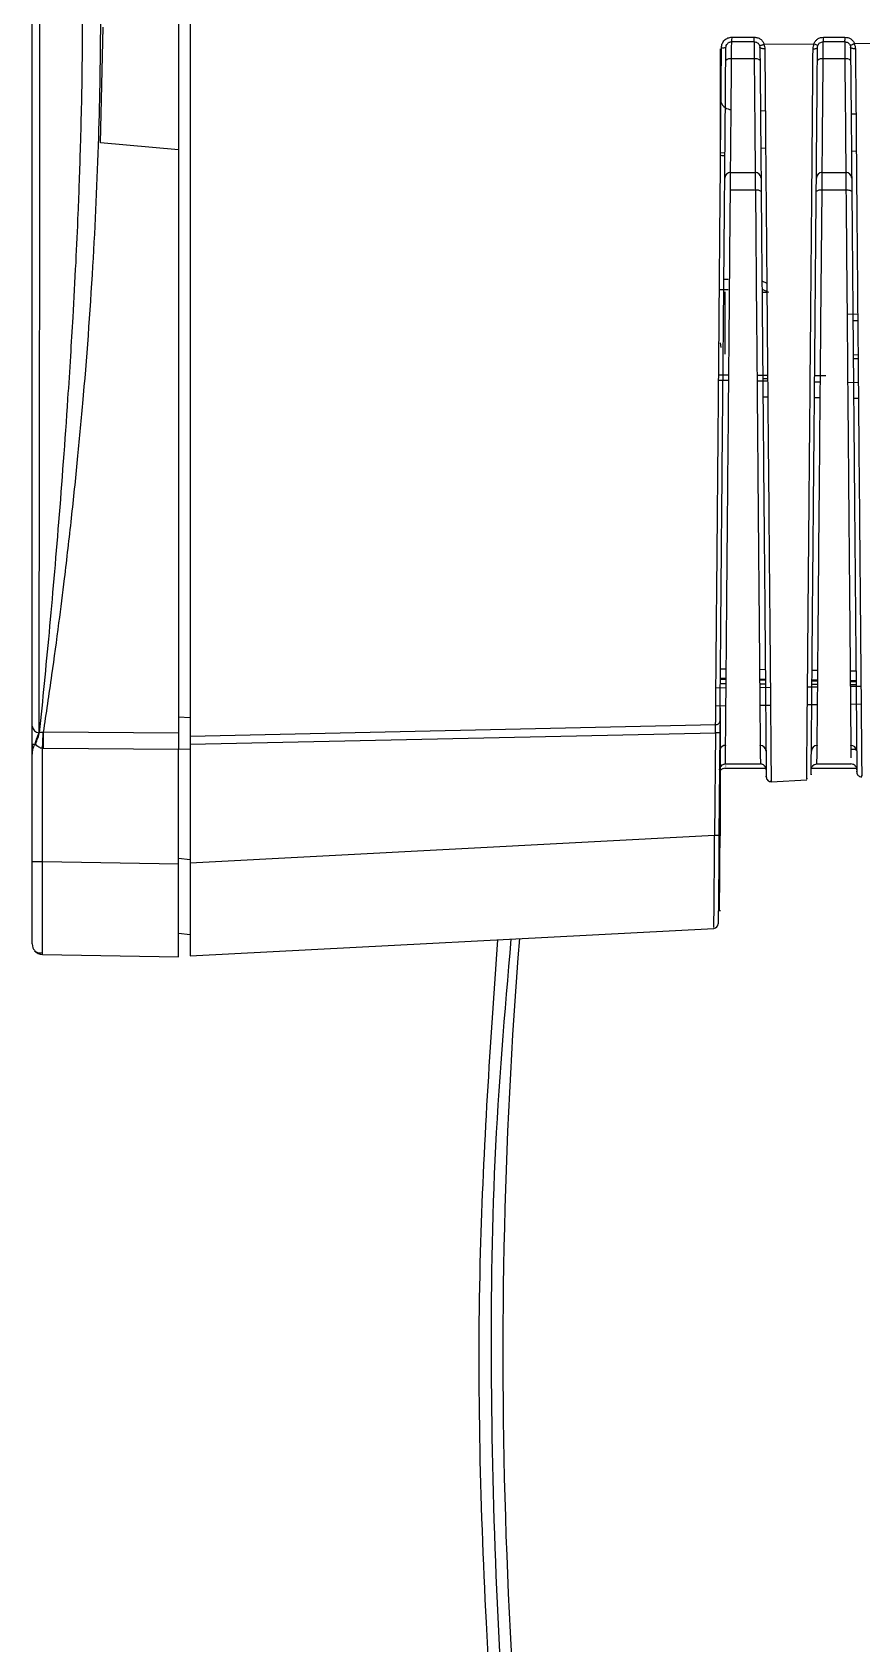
# Model space of a CAD drawing. Extents: x 150 to 4150, y 50 to 2920.
# Drawn here: x 1826.4 to 1915.6, y 1716.6 to 1889.9 of the extents above; entities that cross this region are included whole.
import ezdxf

# ---------------------------------------------------------------- set-up
doc = ezdxf.new("R2010")
doc.units = 0
doc.header["$LTSCALE"] = 10
doc.linetypes.add('SLD-KATı', pattern=[0])
doc.layers.get('0').update_dxf_attribs({"linetype": 'CONTINUOUS'})

msp = doc.modelspace()

# ---------------------------------------------------------------- linework, layer by layer
at = {"color": 7, "linetype": 'SLD-KATı'}
for p, q in [((1843.35, 1968.23), (1843.35, 1814.24)), ((1833.7, 1878.03), (1834, 1890.47)), ((1901.62, 1889.41), (1904.03, 1889.41)), ((1911.48, 1889.41), (1913.78, 1889.41)), ((1904.01, 1888.92), (1901.6, 1888.92)), ((1904.58, 1888.53), (1904.63, 1888.3)), ((1905.1, 1888.64), (1905.05, 1888.63)), ((1905.1, 1888.64), (1910.43, 1888.69)), ((1910.83, 1888.3), (1910.88, 1888.56)), ((1913.76, 1888.92), (1911.45, 1888.92)), ((1914.81, 1888.73), (1920.21, 1888.77)), ((1904.02, 1887.07), (1901.59, 1887.07)), ((1913.77, 1887.07), (1911.44, 1887.07)), ((1904.69, 1881.52), (1905.21, 1881.5)), ((1914.44, 1881.18), (1914.97, 1881.16)), ((1842.1, 1877.3), (1833.7, 1878.03)), ((1900.87, 1876.96), (1900.35, 1876.95)), ((1901.48, 1874.87), (1901.48, 1874.97)), ((1901.48, 1874.87), (1904.13, 1874.87)), ((1904.13, 1874.97), (1904.13, 1874.87)), ((1904.13, 1874.89), (1904.24, 1874.86)), ((1911.33, 1874.87), (1911.33, 1874.97)), ((1911.33, 1874.87), (1913.88, 1874.87)), ((1913.88, 1874.97), (1913.88, 1874.87)), ((1913.88, 1874.89), (1913.99, 1874.86)), ((1904.14, 1872.95), (1901.46, 1872.95)), ((1913.89, 1872.95), (1911.32, 1872.95)), ((1901.23, 1863.35), (1900.76, 1863.35)), ((1900.35, 1862.26), (1901.23, 1862.27)), ((1900.85, 1862.04), (1900.85, 1855.31)), ((1904.86, 1862.32), (1905.54, 1862)), ((1915.16, 1858.9), (1914.64, 1858.92)), ((1900.35, 1856.53), (1900.44, 1856.02)), ((1900.38, 1820.47), (1901, 1820.46)), ((1900.38, 1820.36), (1901, 1820.35)), ((1904.6, 1820.39), (1905.22, 1820.38)), ((1904.6, 1820.29), (1905.22, 1820.27)), ((1910.23, 1820.3), (1910.85, 1820.28)), ((1910.23, 1820.19), (1910.85, 1820.18)), ((1914.35, 1820.22), (1914.97, 1820.21)), ((1914.36, 1820.12), (1914.98, 1820.1)), ((1900.35, 1817.3), (1900.35, 1803.53)), ((1827.09, 1814.59), (1827.15, 1814.62)), ((1842.1, 1814.55), (1827.57, 1814.65)), ((1843.35, 1814.24), (1899.87, 1815.48)), ((1826.35, 1813.38), (1826.69, 1813.38)), ((1826.35, 1811.99), (1826.35, 1813.38)), ((1827.57, 1812.9), (1827.46, 1812.91)), ((1827.46, 1800.77), (1827.46, 1812.91)), ((1842.1, 1812.8), (1827.57, 1812.9)), ((1843.35, 1813.37), (1899.86, 1814.59)), ((1843.35, 1813.37), (1843.35, 1800.59)), ((1899.86, 1814.59), (1899.76, 1803.55)), ((1900.33, 1814.59), (1900.23, 1803.55)), ((1826.35, 1800.77), (1826.35, 1811.99)), ((1842.1, 1800.51), (1842.1, 1812.8)), ((1900.92, 1811.25), (1904.68, 1811.25)), ((1910.77, 1811.25), (1914.43, 1811.25)), ((1915.04, 1812.7), (1915.04, 1812.69)), ((1900.87, 1810.81), (1905.32, 1810.81)), ((1905.85, 1809.34), (1909.68, 1809.54)), ((1910.18, 1810.81), (1915.02, 1810.81)), ((1899.76, 1803.55), (1843.35, 1800.59)), ((1826.35, 1800.77), (1827.46, 1800.77)), ((1827.46, 1800.77), (1842.1, 1800.51)), ((1843.35, 1800.59), (1843.35, 1790.61)), ((1900.23, 1795.48), (1900.4, 1795.49)), ((1842.1, 1793.05), (1843.35, 1792.9)), ((1843.35, 1790.61), (1899.68, 1793.56)), ((1827.46, 1790.77), (1842.1, 1790.51))]:
    msp.add_line(p, q, dxfattribs=at)
at = {"color": 8, "linetype": 'SLD-KATı'}
for p, q in [((1905.25, 1877.45), (1904.72, 1877.47)), ((1915, 1877.13), (1914.48, 1877.14)), ((1904.14, 1872.95), (1904.27, 1858.63)), ((1911.19, 1858.59), (1911.32, 1872.95)), ((1904.85, 1863.2), (1905.37, 1862.95)), ((1904.86, 1862), (1905.38, 1862)), ((1914.01, 1859.65), (1915.15, 1859.61)), ((1915.19, 1855.22), (1914.67, 1855.23)), ((1914.67, 1854.86), (1915.19, 1854.85)), ((1901.29, 1853.06), (1900.2, 1853.07)), ((1905.46, 1853.03), (1904.31, 1853.04)), ((1911.74, 1852.99), (1910.52, 1853)), ((1900.19, 1852.53), (1901.28, 1852.52)), ((1904.32, 1852.46), (1905.47, 1852.44)), ((1904.94, 1852.7), (1905.46, 1852.7)), ((1905.47, 1852.42), (1904.94, 1852.43)), ((1910.51, 1852.36), (1911.14, 1852.35)), ((1914.07, 1852.3), (1915.22, 1852.28)), ((1905.48, 1850.7), (1904.96, 1850.7)), ((1911.12, 1850.61), (1910.5, 1850.62)), ((1915.23, 1850.55), (1914.71, 1850.56)), ((1901, 1819.86), (1900.38, 1819.87)), ((1900.39, 1821.49), (1901.01, 1821.48)), ((1904.59, 1821.43), (1905.21, 1821.42)), ((1905.23, 1819.83), (1904.61, 1819.83)), ((1910.24, 1821.34), (1910.86, 1821.33)), ((1914.34, 1821.28), (1914.97, 1821.27)), ((1900.99, 1819.42), (1899.9, 1819.4)), ((1905.75, 1819.47), (1904.61, 1819.45)), ((1910.85, 1819.52), (1909.76, 1819.51)), ((1910.85, 1819.78), (1910.23, 1819.78)), ((1914.98, 1819.74), (1914.36, 1819.75)), ((1915.5, 1819.57), (1914.36, 1819.56)), ((1899.88, 1817.5), (1900.98, 1817.52)), ((1904.63, 1817.56), (1905.77, 1817.58)), ((1909.74, 1817.63), (1910.83, 1817.64)), ((1914.38, 1817.69), (1915.52, 1817.7)), ((1842.1, 1816.32), (1843.35, 1816.25)), ((1900.94, 1813.24), (1900.94, 1813.19)), ((1904.67, 1813.19), (1904.67, 1813.24)), ((1910.79, 1813.24), (1910.79, 1813.19)), ((1914.42, 1813.19), (1914.42, 1813.24)), ((1843.35, 1812.79), (1842.1, 1812.85)), ((1900.92, 1811.25), (1900.93, 1812.16)), ((1904.67, 1812.3), (1904.68, 1811.25)), ((1910.77, 1811.25), (1910.78, 1812.3)), ((1900.92, 1811.03), (1900.92, 1811)), ((1905.14, 1811.03), (1905.06, 1811.03)), ((1910.39, 1811.03), (1910.3, 1811.03)), ((1914.9, 1811.03), (1914.81, 1811.03)), ((1842.1, 1801.11), (1843.35, 1800.96))]:
    msp.add_line(p, q, dxfattribs=at)
at = {"color": 7, "linetype": 'SLD-KATı', "flags": 128}
for points in [[(1905.16, 1888.16), (1905.06, 1888.16), (1904.96, 1888.16), (1904.87, 1888.18), (1904.79, 1888.19), (1904.72, 1888.22), (1904.67, 1888.24), (1904.64, 1888.27), (1904.63, 1888.3)], [(1910.35, 1888.16), (1910.45, 1888.16), (1910.53, 1888.17), (1910.62, 1888.18), (1910.69, 1888.2), (1910.75, 1888.22), (1910.79, 1888.24), (1910.82, 1888.27), (1910.83, 1888.3)], [(1914.91, 1888.16), (1914.81, 1888.16), (1914.71, 1888.16), (1914.62, 1888.18), (1914.54, 1888.19), (1914.47, 1888.22), (1914.42, 1888.24), (1914.39, 1888.27), (1914.38, 1888.3)], [(1826.35, 1791.89), (1826.37, 1791.68), (1826.43, 1791.49)]]:
    msp.add_lwpolyline(points, dxfattribs=at)
at = {"color": 7, "linetype": 'SLD-KATı'}
for centre, radius, start, end in [((1899.29, 1889.29), 2.34, 350.9114, 2.969), ((1901.67, 1889.29), 2.36, 350.9684, 2.9117), ((1909.12, 1889.29), 2.36, 350.9678, 2.9119), ((1911.45, 1889.29), 2.34, 350.9099, 2.9698), ((1900.65, 1892.32), 4.04, 267.8785, 274.6038), ((1901.43, 1886.36), 0.731, 78.0792, 130.4108), ((1904.17, 1886.36), 0.731, 49.5834, 101.9266), ((1911.29, 1886.36), 0.731, 78.0734, 130.4166), ((1913.92, 1886.36), 0.731, 49.5758, 101.9342), ((1901.6, 1882.87), 1.25, 202.0331, 268), ((1901.48, 1874.25), 0.625, 90, 179.5), ((1904.13, 1874.25), 0.625, 0.5, 90), ((1911.33, 1874.25), 0.625, 90, 179.5), ((1913.88, 1874.25), 0.625, 0.5, 90), ((1904.29, 1872.17), 0.798, 53.8543, 101.1499), ((1911.16, 1872.17), 0.798, 78.8616, 126.1342), ((1827.19, 1815.43), 0.845, 188.4593, 263.0186), ((1717.4, 1818.5), 110.2, 357.091, 357.9967), ((1899.91, 1815.91), 0.437, 264.0285, 348.8882), ((1897.73, 1557.82), 256.78, 89.42, 89.5257), ((1904.67, 1812.62), 0.62, 0.954, 90.4422), ((1910.79, 1812.62), 0.62, 89.5441, 179.0734), ((1914.42, 1812.62), 0.622, 7.5911, 90.3653), ((1897.61, 1543.71), 259.85, 89.4208, 89.5252), ((1900.29, 1799.95), 3.58, 89.0525, 90.9475), ((1899.65, 1794.06), 0.5, 273, 359.5), ((2439.48, 1747.67), 562.5, 175.4322, 188.949), ((1827.48, 1791.89), 1.13, 219.9549, 269)]:
    msp.add_arc(centre, radius, start, end, dxfattribs=at)
at = {"color": 8, "linetype": 'SLD-KATı'}
for centre, radius, start, end in [((1900.82, 1878.33), 1.66, 256.9057, 271.1057), ((1900.93, 1812.62), 0.625, 89.7523, 158.6085)]:
    msp.add_arc(centre, radius, start, end, dxfattribs=at)
at = {"color": 7, "linetype": 'SLD-KATı'}
for points, knots in [([(1826.35, 1815.3), (1826.35, 1818.85), (1826.35, 1825.92), (1826.35, 1837.87), (1826.35, 1850.55), (1826.35, 1863.88), (1826.35, 1877.63), (1826.35, 1891.61), (1826.35, 1905.58), (1826.35, 1919.32), (1826.35, 1932.63), (1826.35, 1945.29), (1826.35, 1957.21), (1826.35, 1964.26), (1826.35, 1967.79)], [0, 0, 0, 0, 0.083421, 0.166582, 0.249905, 0.333319, 0.41657, 0.499971, 0.58337, 0.666642, 0.750064, 0.833378, 0.916567, 1, 1, 1, 1]), ([(1827.09, 1814.59), (1827.09, 1816.35), (1827.09, 1819.87), (1827.1, 1825.24), (1827.12, 1830.95), (1827.12, 1837.16), (1827.13, 1843.56), (1827.14, 1849.61), (1827.15, 1855.53), (1827.16, 1861.67), (1827.17, 1867.88), (1827.18, 1873.78), (1827.18, 1879.66), (1827.18, 1885.21), (1827.18, 1890.48), (1827.19, 1896.54), (1827.18, 1902.9), (1827.18, 1909.53), (1827.17, 1915.45), (1827.16, 1921.57), (1827.15, 1927.61), (1827.14, 1935.8), (1827.12, 1945.97), (1827.11, 1957.85), (1827.09, 1964.95), (1827.09, 1968.51)], [0, 0, 0, 0, 0.041728, 0.083481, 0.119021, 0.163985, 0.210984, 0.245903, 0.280669, 0.322791, 0.35959, 0.393969, 0.429124, 0.464859, 0.492644, 0.522514, 0.572302, 0.605643, 0.641219, 0.679119, 0.717488, 0.753206, 0.833827, 0.916725, 1, 1, 1, 1]), ([(1827.15, 1814.62), (1827.5, 1818.13), (1828.2, 1825.15), (1829.25, 1837.27), (1830, 1847.44), (1830.49, 1854.94), (1830.78, 1859.83), (1831.06, 1864.94), (1831.28, 1869.84), (1831.44, 1874.01), (1831.57, 1877.98), (1831.68, 1882.37), (1831.75, 1886.44), (1831.77, 1889.45), (1831.78, 1891.68), (1831.77, 1896.49), (1831.66, 1902.75), (1831.4, 1910.92), (1831.09, 1917.99), (1830.68, 1925.41), (1830.09, 1934.85), (1829.27, 1945.92), (1828.2, 1958.17), (1827.5, 1965.17), (1827.15, 1968.66)], [0, 0, 0, 0, 0.08308, 0.166377, 0.252583, 0.281374, 0.307192, 0.343017, 0.374609, 0.395323, 0.417551, 0.445078, 0.472689, 0.489244, 0.497893, 0.511808, 0.573797, 0.607895, 0.656778, 0.700717, 0.74356, 0.833339, 0.916812, 1, 1, 1, 1]), ([(1827.57, 1814.65), (1827.87, 1816.68), (1828.43, 1820.44), (1829.19, 1826.04), (1829.9, 1831.65), (1830.57, 1837.51), (1831.23, 1843.81), (1832.07, 1852.72), (1832.92, 1864.23), (1833.56, 1878.28), (1833.76, 1889.56), (1833.69, 1898.45), (1833.52, 1905.26), (1833.24, 1912.19), (1832.87, 1919.19), (1832.39, 1926.3), (1831.85, 1933.02), (1831.25, 1939.48), (1830.58, 1945.79), (1829.91, 1951.61), (1829.21, 1957.17), (1828.45, 1962.74), (1827.89, 1966.53), (1827.57, 1968.62)], [0, 0, 0, 0, 0.049097, 0.090792, 0.125082, 0.169737, 0.21139, 0.250041, 0.340964, 0.423347, 0.499945, 0.538406, 0.578948, 0.619836, 0.661416, 0.704794, 0.749973, 0.787438, 0.829224, 0.87533, 0.907694, 0.949253, 1, 1, 1, 1]), ([(1842.1, 1903.76), (1842.1, 1899.35), (1842.1, 1890.52), (1842.1, 1881.7), (1842.1, 1877.3)], [0, 0, 0, 0, 0.500065, 1, 1, 1, 1]), ([(1900.5, 1888.29), (1900.52, 1888.43), (1900.55, 1888.73), (1900.81, 1889.1), (1901.18, 1889.36), (1901.48, 1889.39), (1901.62, 1889.41)], [0, 0, 0, 0, 0.249744, 0.499582, 0.749426, 1, 1, 1, 1]), ([(1904.03, 1889.41), (1904.15, 1889.4), (1904.38, 1889.38), (1904.7, 1889.21), (1904.96, 1888.97), (1905.05, 1888.75), (1905.1, 1888.64)], [0, 0, 0, 0, 0.250888, 0.499536, 0.749389, 1, 1, 1, 1]), ([(1910.43, 1888.69), (1910.48, 1888.79), (1910.58, 1888.99), (1910.83, 1889.22), (1911.14, 1889.38), (1911.36, 1889.4), (1911.48, 1889.41)], [0, 0, 0, 0, 0.250496, 0.500435, 0.74904, 1, 1, 1, 1]), ([(1913.78, 1889.41), (1913.89, 1889.4), (1914.11, 1889.38), (1914.41, 1889.23), (1914.66, 1889.02), (1914.76, 1888.82), (1914.81, 1888.73)], [0, 0, 0, 0, 0.250849, 0.499515, 0.74941, 1, 1, 1, 1]), ([(1899.87, 1815.48), (1899.89, 1817.94), (1899.93, 1823.2), (1900.02, 1832.52), (1900.11, 1842.61), (1900.2, 1853.21), (1900.29, 1863.96), (1900.39, 1875.77), (1900.46, 1884.03), (1900.5, 1888.29)], [0, 0, 0, 0, 0.125627, 0.267666, 0.42611, 0.555744, 0.694605, 0.842692, 1, 1, 1, 1]), ([(1900.34, 1815.83), (1900.37, 1819.08), (1900.43, 1825.62), (1900.52, 1836.84), (1900.63, 1848.92), (1900.74, 1861.72), (1900.86, 1874.91), (1900.93, 1883.85), (1900.97, 1888.3)], [0, 0, 0, 0, 0.165097, 0.331879, 0.499997, 0.668131, 0.834907, 1, 1, 1, 1]), ([(1900.35, 1888.17), (1900.35, 1887.68), (1900.35, 1886.66), (1900.35, 1885.34), (1900.35, 1884.23), (1900.35, 1883.17), (1900.35, 1882.99), (1900.35, 1882.87)], [0, 0, 0, 0, 0.16173, 0.334949, 0.508298, 0.681516, 1, 1, 1, 1]), ([(1900.97, 1888.3), (1900.98, 1888.37), (1901, 1888.52), (1901.1, 1888.69), (1901.22, 1888.8), (1901.33, 1888.86), (1901.46, 1888.91), (1901.55, 1888.91), (1901.6, 1888.92)], [0, 0, 0, 0, 0.2194619, 0.4585795, 0.5862997, 0.719102, 0.8569227, 1, 1, 1, 1]), ([(1901.59, 1887.07), (1901.59, 1887.36), (1901.59, 1887.92), (1901.59, 1888.51), (1901.6, 1888.86), (1901.6, 1888.9), (1901.6, 1888.92)], [0, 0, 0, 0, 0.281786, 0.542413, 0.781835, 1, 1, 1, 1]), ([(1904.01, 1888.92), (1904.07, 1888.91), (1904.19, 1888.9), (1904.36, 1888.82), (1904.5, 1888.7), (1904.55, 1888.59), (1904.58, 1888.53)], [0, 0, 0, 0, 0.249926, 0.499999, 0.750005, 1, 1, 1, 1]), ([(1904.01, 1888.92), (1904.01, 1888.9), (1904.01, 1888.86), (1904.01, 1888.51), (1904.01, 1887.92), (1904.02, 1887.36), (1904.02, 1887.07)], [0, 0, 0, 0, 0.218165, 0.457587, 0.718214, 1, 1, 1, 1]), ([(1904.58, 1888.53), (1904.59, 1888.53), (1904.6, 1888.52), (1904.64, 1888.52), (1904.73, 1888.53), (1904.84, 1888.56), (1904.95, 1888.6), (1905.01, 1888.62), (1905.05, 1888.63)], [0, 0, 0, 0, 0.156688, 0.296432, 0.500499, 0.728579, 0.860858, 1, 1, 1, 1]), ([(1904.63, 1888.3), (1904.67, 1884.22), (1904.74, 1875.94), (1904.84, 1864.12), (1904.94, 1852.75), (1905.03, 1842.19), (1905.12, 1832.72), (1905.19, 1824.67), (1905.24, 1818.24), (1905.28, 1813.52), (1905.31, 1810.79), (1905.32, 1809.66), (1905.31, 1809.9), (1905.31, 1809.92)], [0, 0, 0, 0, 0.091841, 0.186243, 0.283027, 0.383426, 0.484879, 0.587174, 0.689477, 0.790928, 0.891317, 0.988107, 1, 1, 1, 1]), ([(1905.05, 1888.63), (1905.08, 1888.56), (1905.14, 1888.4), (1905.15, 1888.24), (1905.16, 1888.16)], [0, 0, 0, 0, 0.4994813, 1, 1, 1, 1]), ([(1905.16, 1888.16), (1905.19, 1884.42), (1905.25, 1877.07), (1905.34, 1866.81), (1905.42, 1857.43), (1905.49, 1849.53), (1905.55, 1842.93), (1905.6, 1837.45), (1905.64, 1832.56), (1905.68, 1828.24), (1905.72, 1823.18), (1905.77, 1817.93), (1905.81, 1813.27), (1905.83, 1810.45), (1905.84, 1809.21), (1905.84, 1809.44), (1905.84, 1809.48)], [0, 0, 0, 0, 0.083652, 0.164395, 0.242229, 0.317155, 0.375009, 0.431001, 0.485131, 0.5374, 0.587807, 0.687266, 0.785631, 0.882905, 0.979088, 1, 1, 1, 1]), ([(1909.67, 1809.71), (1909.67, 1809.66), (1909.67, 1809.43), (1909.68, 1810.69), (1909.7, 1813.52), (1909.74, 1818.16), (1909.8, 1824.39), (1909.86, 1831.83), (1909.94, 1840.3), (1910.02, 1849.82), (1910.12, 1861.01), (1910.23, 1873.83), (1910.31, 1883.3), (1910.35, 1888.16)], [0, 0, 0, 0, 0.0269176, 0.1216509, 0.217808, 0.3153882, 0.4143909, 0.5121956, 0.5982594, 0.6900742, 0.7876375, 0.8909469, 1, 1, 1, 1]), ([(1910.14, 1810.15), (1910.14, 1810.12), (1910.14, 1809.87), (1910.15, 1811.03), (1910.18, 1813.8), (1910.22, 1818.54), (1910.27, 1824.96), (1910.34, 1832.98), (1910.43, 1842.41), (1910.52, 1852.93), (1910.62, 1864.24), (1910.72, 1876), (1910.79, 1884.24), (1910.83, 1888.3)], [0, 0, 0, 0, 0.017355, 0.113615, 0.213449, 0.314326, 0.416036, 0.517754, 0.618632, 0.71846, 0.81473, 0.908632, 1, 1, 1, 1]), ([(1910.35, 1888.16), (1910.36, 1888.25), (1910.37, 1888.43), (1910.45, 1888.59), (1910.48, 1888.68)], [0, 0, 0, 0, 0.5022933, 1, 1, 1, 1]), ([(1910.43, 1888.69), (1910.44, 1888.69), (1910.46, 1888.69), (1910.48, 1888.68), (1910.48, 1888.68)], [0, 0, 0, 0, 0.772673, 1, 1, 1, 1]), ([(1910.48, 1888.68), (1910.54, 1888.65), (1910.64, 1888.61), (1910.77, 1888.57), (1910.86, 1888.55), (1910.87, 1888.55), (1910.88, 1888.56)], [0, 0, 0, 0, 0.267682, 0.5002, 0.715303, 1, 1, 1, 1]), ([(1910.88, 1888.56), (1910.91, 1888.6), (1910.96, 1888.7), (1911.09, 1888.81), (1911.26, 1888.9), (1911.38, 1888.91), (1911.45, 1888.92)], [0, 0, 0, 0, 0.216162, 0.454819, 0.716105, 1, 1, 1, 1]), ([(1911.44, 1887.07), (1911.44, 1887.36), (1911.44, 1887.92), (1911.45, 1888.51), (1911.45, 1888.86), (1911.45, 1888.9), (1911.45, 1888.92)], [0, 0, 0, 0, 0.281786, 0.542413, 0.781835, 1, 1, 1, 1]), ([(1913.76, 1888.92), (1913.81, 1888.91), (1913.93, 1888.9), (1914.09, 1888.83), (1914.22, 1888.72), (1914.28, 1888.63), (1914.31, 1888.58)], [0, 0, 0, 0, 0.250141, 0.500104, 0.750081, 1, 1, 1, 1]), ([(1913.76, 1888.92), (1913.76, 1888.9), (1913.76, 1888.86), (1913.76, 1888.51), (1913.76, 1887.92), (1913.77, 1887.36), (1913.77, 1887.07)], [0, 0, 0, 0, 0.2181654, 0.4575876, 0.7182143, 1, 1, 1, 1]), ([(1914.31, 1888.58), (1914.32, 1888.57), (1914.33, 1888.56), (1914.37, 1888.57), (1914.45, 1888.58), (1914.56, 1888.62), (1914.66, 1888.67), (1914.72, 1888.7), (1914.76, 1888.71)], [0, 0, 0, 0, 0.156614, 0.296215, 0.500575, 0.729591, 0.861398, 1, 1, 1, 1]), ([(1914.31, 1888.58), (1914.33, 1888.53), (1914.37, 1888.44), (1914.38, 1888.35), (1914.38, 1888.3)], [0, 0, 0, 0, 0.50004, 1, 1, 1, 1]), ([(1914.38, 1888.3), (1914.42, 1884.27), (1914.49, 1876.1), (1914.59, 1864.42), (1914.69, 1853.2), (1914.78, 1842.76), (1914.86, 1833.39), (1914.93, 1825.4), (1914.99, 1818.99), (1915.03, 1814.25), (1915.05, 1811.42), (1915.06, 1810.22), (1915.06, 1810.44), (1915.06, 1810.48)], [0, 0, 0, 0, 0.091109, 0.184714, 0.28064, 0.380083, 0.480551, 0.581837, 0.68313, 0.783597, 0.88303, 0.978962, 1, 1, 1, 1]), ([(1914.81, 1888.73), (1914.8, 1888.72), (1914.78, 1888.72), (1914.76, 1888.71), (1914.76, 1888.71)], [0, 0, 0, 0, 0.719653, 1, 1, 1, 1]), ([(1914.76, 1888.71), (1914.8, 1888.62), (1914.89, 1888.45), (1914.9, 1888.25), (1914.91, 1888.16)], [0, 0, 0, 0, 0.499176, 1, 1, 1, 1]), ([(1914.91, 1888.16), (1914.95, 1883.29), (1915.03, 1873.77), (1915.14, 1860.86), (1915.23, 1850.93), (1915.29, 1843.52), (1915.34, 1838.1), (1915.38, 1833.25), (1915.42, 1828.95), (1915.46, 1823.92), (1915.51, 1818.67), (1915.55, 1813.97), (1915.58, 1811.06), (1915.59, 1809.76), (1915.59, 1809.97), (1915.58, 1810.02)], [0, 0, 0, 0, 0.1097727, 0.2144526, 0.3140398, 0.3713701, 0.4268651, 0.4805248, 0.5323494, 0.5823389, 0.6808532, 0.778707, 0.8759011, 0.9724362, 1, 1, 1, 1]), ([(1900.35, 1882.87), (1900.35, 1882.8), (1900.35, 1882.66), (1900.35, 1881.53), (1900.35, 1879.89), (1900.35, 1878.5), (1900.35, 1877.81)], [0, 0, 0, 0, 0.250227, 0.500154, 0.750077, 1, 1, 1, 1]), ([(1842.1, 1877.3), (1842.1, 1871.47), (1842.1, 1859.81), (1842.1, 1843.27), (1842.1, 1827.81), (1842.1, 1818.97), (1842.1, 1814.55)], [0, 0, 0, 0, 0.25, 0.5, 0.75, 1, 1, 1, 1]), ([(1901.46, 1872.95), (1901.46, 1873.25), (1901.47, 1873.83), (1901.47, 1874.45), (1901.47, 1874.81), (1901.48, 1874.85), (1901.48, 1874.87)], [0, 0, 0, 0, 0.283767, 0.545061, 0.783825, 1, 1, 1, 1]), ([(1904.13, 1874.87), (1904.13, 1874.85), (1904.13, 1874.81), (1904.13, 1874.45), (1904.13, 1873.83), (1904.14, 1873.25), (1904.14, 1872.95)], [0, 0, 0, 0, 0.216175, 0.454939, 0.716233, 1, 1, 1, 1]), ([(1911.32, 1872.95), (1911.32, 1873.25), (1911.32, 1873.83), (1911.33, 1874.45), (1911.33, 1874.81), (1911.33, 1874.85), (1911.33, 1874.87)], [0, 0, 0, 0, 0.2837673, 0.5450614, 0.7838245, 1, 1, 1, 1]), ([(1913.88, 1874.87), (1913.88, 1874.85), (1913.88, 1874.81), (1913.88, 1874.45), (1913.88, 1873.83), (1913.89, 1873.25), (1913.89, 1872.95)], [0, 0, 0, 0, 0.216175, 0.454939, 0.716233, 1, 1, 1, 1]), ([(1900.93, 1812.16), (1900.93, 1812.21), (1900.93, 1812.57), (1900.96, 1815.33), (1901, 1820.61), (1901.06, 1826.74), (1901.1, 1832.22), (1901.14, 1836.41), (1901.18, 1841.13), (1901.25, 1848.32), (1901.34, 1858.74), (1901.42, 1868.09), (1901.46, 1872.95)], [0, 0, 0, 0, 0.0180357, 0.1563459, 0.2973785, 0.4411334, 0.5002436, 0.5624363, 0.6277116, 0.6960691, 0.8418906, 1, 1, 1, 1]), ([(1914.52, 1872.81), (1914.51, 1872.82), (1914.51, 1872.84), (1914.45, 1872.87), (1914.34, 1872.91), (1914.17, 1872.94), (1914.01, 1872.95), (1913.93, 1872.95), (1913.89, 1872.95)], [0, 0, 0, 0, 0.125162, 0.249925, 0.49996, 0.749949, 0.8747, 1, 1, 1, 1]), ([(1913.89, 1872.95), (1913.93, 1868.09), (1914.02, 1858.74), (1914.12, 1846.5), (1914.21, 1836.47), (1914.27, 1829.38), (1914.32, 1824.41), (1914.35, 1820.87), (1914.37, 1817.87), (1914.4, 1814.69), (1914.42, 1812.38), (1914.43, 1812.01), (1914.43, 1811.91)], [0, 0, 0, 0, 0.153114, 0.294329, 0.423636, 0.541029, 0.611031, 0.680371, 0.749051, 0.81707, 0.95101, 1, 1, 1, 1]), ([(1904.27, 1858.63), (1904.27, 1858.62), (1904.32, 1854.19), (1904.37, 1846.56), (1904.46, 1836.45), (1904.52, 1829.38), (1904.57, 1824.41), (1904.6, 1820.88), (1904.62, 1817.87), (1904.65, 1814.73), (1904.67, 1812.66), (1904.67, 1812.3), (1904.67, 1812.3)], [0, 0, 0, 0, 0.000517, 0.177204, 0.338991, 0.485872, 0.573457, 0.660216, 0.746147, 0.831252, 0.998837, 1, 1, 1, 1]), ([(1910.78, 1812.3), (1910.79, 1813.23), (1910.81, 1815.1), (1910.86, 1820.67), (1910.91, 1826.73), (1910.96, 1832.23), (1910.99, 1836.41), (1911.04, 1841.14), (1911.1, 1848.3), (1911.15, 1854.42), (1911.19, 1858.59)], [0, 0, 0, 0, 0.167882, 0.339068, 0.513559, 0.585307, 0.660797, 0.740028, 0.823001, 1, 1, 1, 1]), ([(1826.35, 1813.38), (1826.35, 1813.55), (1826.35, 1813.91), (1826.35, 1814.59), (1826.35, 1815.02), (1826.35, 1815.3)], [0, 0, 0, 0, 0.2384145, 0.4993989, 1, 1, 1, 1]), ([(1826.69, 1813.38), (1826.79, 1813.61), (1826.98, 1814.05), (1827.09, 1814.43), (1827.15, 1814.62)], [0, 0, 0, 0, 0.5021402, 1, 1, 1, 1]), ([(1827.53, 1814.65), (1827.47, 1814.64), (1827.33, 1814.63), (1827.21, 1814.62), (1827.15, 1814.62)], [0, 0, 0, 0, 0.49033, 1, 1, 1, 1]), ([(1827.53, 1814.65), (1827.54, 1814.65), (1827.55, 1814.65), (1827.56, 1814.65), (1827.57, 1814.65)], [0, 0, 0, 0, 0.500077, 1, 1, 1, 1]), ([(1827.57, 1812.9), (1827.57, 1813.06), (1827.57, 1813.39), (1827.57, 1813.85), (1827.57, 1814.29), (1827.57, 1814.53), (1827.57, 1814.65)], [0, 0, 0, 0, 0.247646, 0.5, 0.752354, 1, 1, 1, 1]), ([(1899.86, 1814.59), (1899.86, 1814.67), (1899.86, 1814.84), (1899.86, 1815.08), (1899.87, 1815.3), (1899.87, 1815.42), (1899.87, 1815.48)], [0, 0, 0, 0, 0.2516295, 0.5012007, 0.7502229, 1, 1, 1, 1]), ([(1900.34, 1815.83), (1900.34, 1815.65), (1900.34, 1815.29), (1900.33, 1814.82), (1900.33, 1814.59)], [0, 0, 0, 0, 0.498802, 1, 1, 1, 1]), ([(1826.35, 1813.38), (1826.35, 1813.26), (1826.35, 1813.11), (1826.35, 1812.94), (1826.35, 1812.88), (1826.35, 1812.87), (1826.35, 1812.86), (1826.35, 1812.86), (1826.35, 1812.86)], [0, 0, 0, 0, 0.66849, 0.890974, 0.958394, 0.981149, 0.99076, 1, 1, 1, 1]), ([(1826.35, 1811.99), (1826.36, 1812.24), (1826.38, 1812.63), (1826.5, 1813.11), (1826.63, 1813.3), (1826.69, 1813.38)], [0, 0, 0, 0, 0.500722, 0.785563, 1, 1, 1, 1]), ([(1826.69, 1813.38), (1826.71, 1813.49), (1826.76, 1813.72), (1826.89, 1814.14), (1827.01, 1814.41), (1827.09, 1814.59)], [0, 0, 0, 0, 0.220829, 0.467205, 1, 1, 1, 1]), ([(1827.46, 1812.91), (1827.39, 1812.92), (1827.25, 1812.96), (1826.96, 1813.1), (1826.8, 1813.27), (1826.69, 1813.38)], [0, 0, 0, 0, 0.209466, 0.442843, 1, 1, 1, 1]), ([(1842.1, 1814.55), (1842.1, 1814.29), (1842.1, 1813.78), (1842.1, 1813.13), (1842.1, 1812.8)], [0, 0, 0, 0, 0.4992713, 1, 1, 1, 1]), ([(1843.35, 1814.24), (1843.35, 1814.18), (1843.35, 1814.01), (1843.35, 1813.7), (1843.35, 1813.46), (1843.35, 1813.37)], [0, 0, 0, 0, 0.269931, 0.702706, 1, 1, 1, 1]), ([(1900.3, 1810.63), (1900.3, 1810.67), (1900.3, 1810.75), (1900.36, 1810.9), (1900.48, 1811.07), (1900.65, 1811.19), (1900.8, 1811.24), (1900.88, 1811.25), (1900.92, 1811.25)], [0, 0, 0, 0, 0.1251783, 0.2499163, 0.4999916, 0.7499658, 0.8746715, 1, 1, 1, 1]), ([(1905.31, 1810.63), (1905.31, 1810.67), (1905.3, 1810.75), (1905.24, 1810.9), (1905.13, 1811.07), (1904.96, 1811.19), (1904.8, 1811.24), (1904.72, 1811.25), (1904.68, 1811.25)], [0, 0, 0, 0, 0.125245, 0.250023, 0.499995, 0.750053, 0.874938, 1, 1, 1, 1]), ([(1910.15, 1810.63), (1910.16, 1810.71), (1910.17, 1810.83), (1910.25, 1810.97), (1910.33, 1811.07), (1910.43, 1811.15), (1910.57, 1811.23), (1910.69, 1811.24), (1910.77, 1811.25)], [0, 0, 0, 0, 0.239599, 0.368495, 0.499995, 0.631606, 0.760491, 1, 1, 1, 1]), ([(1915.04, 1812.7), (1915.01, 1812.72), (1914.97, 1812.76), (1914.79, 1812.8), (1914.6, 1812.81), (1914.5, 1812.81), (1914.44, 1812.81), (1914.42, 1812.81)], [0, 0, 0, 0, 0.500272, 0.836239, 0.93656, 0.971933, 1, 1, 1, 1]), ([(1915.06, 1810.63), (1915.05, 1810.71), (1915.04, 1810.83), (1914.96, 1810.97), (1914.88, 1811.07), (1914.78, 1811.15), (1914.63, 1811.23), (1914.51, 1811.24), (1914.43, 1811.25)], [0, 0, 0, 0, 0.2395873, 0.3684805, 0.4999648, 0.6315783, 0.7604688, 1, 1, 1, 1]), ([(1900.33, 1810.41), (1900.33, 1810.41), (1900.34, 1810.46), (1900.39, 1810.53), (1900.47, 1810.64), (1900.57, 1810.72), (1900.72, 1810.79), (1900.84, 1810.81), (1900.92, 1810.82)], [0, 0, 0, 0, 0.008603, 0.176304, 0.347773, 0.519412, 0.687529, 1, 1, 1, 1]), ([(1905.32, 1809.85), (1905.32, 1809.78), (1905.34, 1809.65), (1905.46, 1809.47), (1905.64, 1809.36), (1905.78, 1809.35), (1905.84, 1809.34)], [0, 0, 0, 0, 0.240971, 0.499412, 0.758247, 1, 1, 1, 1]), ([(1915.06, 1810.36), (1915.07, 1810.29), (1915.08, 1810.19), (1915.14, 1810.07), (1915.21, 1809.99), (1915.3, 1809.93), (1915.42, 1809.87), (1915.52, 1809.86), (1915.59, 1809.86)], [0, 0, 0, 0, 0.238791, 0.3676855, 0.4994171, 0.6313875, 0.7604753, 1, 1, 1, 1]), ([(1899.68, 1793.66), (1899.68, 1793.68), (1899.68, 1793.76), (1899.69, 1794.5), (1899.71, 1796.29), (1899.73, 1799.01), (1899.75, 1801.51), (1899.76, 1802.86), (1899.76, 1803.55)], [0, 0, 0, 0, 0.071049, 0.20614, 0.466415, 0.723595, 0.859529, 1, 1, 1, 1]), ([(1900.23, 1803.55), (1900.22, 1802.35), (1900.21, 1800.51), (1900.19, 1798.3), (1900.17, 1796.78), (1900.16, 1795.56), (1900.15, 1794.38), (1900.15, 1794.18), (1900.15, 1794.05)], [0, 0, 0, 0, 0.239655, 0.368529, 0.500081, 0.631619, 0.760455, 1, 1, 1, 1]), ([(1900.28, 1795.48), (1900.28, 1795.48), (1900.28, 1795.35), (1900.28, 1795.84), (1900.3, 1796.91), (1900.31, 1798.41), (1900.32, 1799.87), (1900.33, 1801.61), (1900.35, 1802.88), (1900.35, 1803.53)], [0, 0, 0, 0, 0.000098, 0.199376, 0.43199, 0.5614, 0.69921, 0.845414, 1, 1, 1, 1]), ([(1826.35, 1791.89), (1826.35, 1792.01), (1826.35, 1792.2), (1826.35, 1793.3), (1826.35, 1794.45), (1826.35, 1795.86), (1826.35, 1797.93), (1826.35, 1799.65), (1826.35, 1800.77)], [0, 0, 0, 0, 0.239457, 0.369682, 0.5000004, 0.6302215, 0.7605429, 1, 1, 1, 1]), ([(1827.46, 1790.77), (1827.46, 1790.81), (1827.45, 1790.89), (1827.45, 1791.7), (1827.45, 1793.52), (1827.45, 1796.24), (1827.45, 1798.74), (1827.46, 1800.09), (1827.46, 1800.77)], [0, 0, 0, 0, 0.130414, 0.257404, 0.5, 0.7426, 0.869589, 1, 1, 1, 1]), ([(1842.1, 1790.51), (1842.1, 1790.55), (1842.1, 1790.63), (1842.1, 1791.44), (1842.1, 1793.26), (1842.1, 1795.98), (1842.1, 1798.48), (1842.1, 1799.83), (1842.1, 1800.51)], [0, 0, 0, 0, 0.130413, 0.257402, 0.5, 0.742595, 0.869585, 1, 1, 1, 1]), ([(1879.36, 1673.54), (1878.45, 1681.07), (1876.63, 1696.15), (1874.7, 1724.57), (1873.97, 1756.7), (1875.66, 1781.15), (1876.44, 1792.34)], [0, 0, 0, 0, 0.191185, 0.382674, 0.717408, 1, 1, 1, 1]), ([(1826.43, 1791.49), (1826.48, 1791.39), (1826.58, 1791.19), (1826.84, 1790.99), (1827.15, 1790.9), (1827.35, 1790.95), (1827.46, 1790.97)], [0, 0, 0, 0, 0.246491, 0.498563, 0.75119, 1, 1, 1, 1])]:
    msp.add_open_spline(points, degree=3, knots=knots, dxfattribs=at)
at = {"color": 8, "linetype": 'SLD-KATı'}
for points, knots in [([(1901.48, 1874.97), (1901.48, 1875.09), (1901.48, 1875.35), (1901.5, 1877.61), (1901.54, 1881.5), (1901.57, 1885.17), (1901.59, 1887.07)], [0, 0, 0, 0, 0.192991, 0.440119, 0.709139, 1, 1, 1, 1]), ([(1904.02, 1887.07), (1904.03, 1885.17), (1904.07, 1881.5), (1904.1, 1877.61), (1904.12, 1875.35), (1904.13, 1875.09), (1904.13, 1874.97)], [0, 0, 0, 0, 0.290861, 0.559881, 0.807009, 1, 1, 1, 1]), ([(1911.33, 1874.97), (1911.33, 1875.09), (1911.33, 1875.35), (1911.36, 1877.61), (1911.39, 1881.5), (1911.42, 1885.17), (1911.44, 1887.07)], [0, 0, 0, 0, 0.192991, 0.440119, 0.709139, 1, 1, 1, 1]), ([(1913.77, 1887.07), (1913.78, 1885.17), (1913.82, 1881.5), (1913.85, 1877.61), (1913.87, 1875.35), (1913.88, 1875.09), (1913.88, 1874.97)], [0, 0, 0, 0, 0.290861, 0.559881, 0.807009, 1, 1, 1, 1]), ([(1877.84, 1792.42), (1877.17, 1784.5), (1875.82, 1768.66), (1875.6, 1744.81), (1876.2, 1720.92), (1877.79, 1697.02), (1879.71, 1681.12), (1880.67, 1673.18)], [0, 0, 0, 0, 0.199396, 0.398844, 0.598291, 0.799145, 1, 1, 1, 1])]:
    msp.add_open_spline(points, degree=3, knots=knots, dxfattribs=at)

doc.saveas('drawing.dxf')
